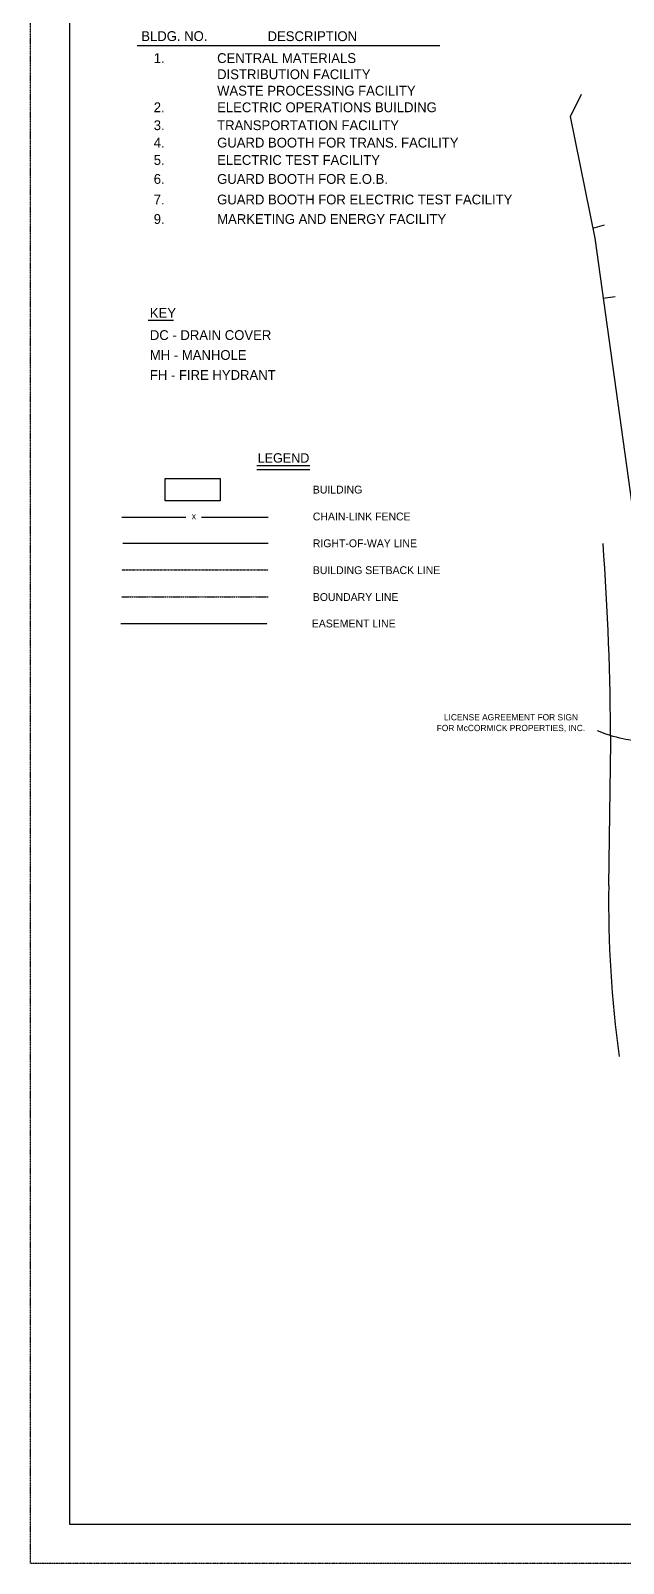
# Model space of a CAD drawing. Header units: inches. Extents: x -46627 to 16189, y -40789 to 47130.
# Drawn here: x -46627 to -37545, y -40789 to -17326 of the extents above; entities that cross this region are included whole.
import ezdxf
from ezdxf.enums import TextEntityAlignment as Align

# ---------------------------------------------------------------- set-up
doc = ezdxf.new("R2010")
doc.units = ezdxf.units.IN
doc.header["$MEASUREMENT"] = 0
for name, pattern in [('DASHED', [0.75, 0.5, -0.25]), ('DASHED2', [0.375, 0.25, -0.125]), ('HIDDEN2', [0.1875, 0.125, -0.0625]), ('PHANTOM2', [31.25, 15.625, -3.125, 3.125, -3.125, 3.125, -3.125])]:
    doc.linetypes.add(name, pattern=pattern)
for name, color, linetype in [('14', 7, 'CONTINUOUS'), ('16', 7, 'CONTINUOUS'), ('55', 7, 'CONTINUOUS'), ('56', 7, 'CONTINUOUS'), ('57', 7, 'CONTINUOUS'), ('7', 7, 'CONTINUOUS')]:
    doc.layers.add(name, color=color, linetype=linetype)
doc.styles.add('txt', font='TXT', dxfattribs={"height": 0.2})

# ---------------------------------------------------------------- blocks, each defined once
blk = doc.blocks.new('BWIRE')
at = {"layer": '16', "color": 6, "linetype": 'Continuous', "style": 'txt'}
blk.add_text('x', height=0.0833, dxfattribs=at).set_placement((0, -0.0282), align=Align.CENTER)

msp = doc.modelspace()

# ---------------------------------------------------------------- linework, layer by layer
at = {"layer": '14', "color": 212, "linetype": 'Continuous'}
msp.add_lwpolyline([(-36977.9804, -28299.9911), (-37198.6604, -28240.6031), (-37234.2284, -28231.8503), (-37270.2536, -28223.6651), (-37306.9436, -28215.8603), (-37344.5024, -28208.2439), (-37383.1364, -28200.6287), (-37423.0508, -28192.8239), (-37464.4508, -28184.6387), (-37507.5416, -28175.8859), (-37552.5344, -28166.3423), (-37599.662, -28155.6611), (-37649.1608, -28143.4631), (-37701.266, -28129.3691), (-37756.2176, -28112.9999), (-37814.252, -28093.9775), (-37875.6044, -28071.9203), (-37940.5136, -28046.4503)], dxfattribs=at)
at = {"layer": '55', "color": 7, "linetype": 'DASHED'}
for p, q in [((-46627.2896, -40788.7463), (-46627.2896, -4949.6663)), ((3547.4056, -40788.7463), (-46627.2896, -40788.7463))]:
    msp.add_line(p, q, dxfattribs=at)
at = {"layer": '55', "color": 7, "linetype": 'Continuous'}
msp.add_lwpolyline([(-46029.9716, -5557.7363), (-46029.9716, -40191.4283), (2950.0876, -40191.4283), (2950.0876, -5546.9843), (-46029.9716, -5546.9843)], dxfattribs=at)
at = {"layer": '56', "color": 7, "linetype": 'Continuous'}
msp.add_line((-46029.9716, -40191.4283), (-18551.4668, -40191.4283), dxfattribs=at)
at = {"layer": '57', "color": 7, "linetype": 'Continuous'}
for p, q in [((-44996.7272, -17553.9599), (-40356.3272, -17553.9599)), ((-44825.8112, -21756.7211), (-44435.8112, -21756.7211)), ((-43160.8556, -23983.3163), (-42347.7404, -23983.3163)), ((-43160.8556, -24043.3163), (-42347.7404, -24043.3163)), ((-44566.4096, -24181.6247), (-43722.0608, -24181.6247)), ((-44566.4096, -24521.4407), (-44566.4096, -24181.6247)), ((-43722.0608, -24181.6247), (-43722.0608, -24521.4407)), ((-43722.0608, -24521.4407), (-44566.4096, -24521.4407)), ((-45212.6576, -25172.6579), (-42987.002, -25172.6579))]:
    msp.add_line(p, q, dxfattribs=at)
at = {"layer": '57', "color": 6, "linetype": 'Continuous'}
for p, q in [((-45228.1136, -24772.8359), (-44247.3956, -24772.8359)), ((-44008.1336, -24772.8359), (-42987.002, -24772.8359))]:
    msp.add_line(p, q, dxfattribs=at)
at = {"layer": '57', "color": 252, "linetype": 'HIDDEN2'}
msp.add_line((-45228.1136, -25577.8139), (-42987.002, -25577.8139), dxfattribs=at)
at = {"layer": '57', "color": 3, "linetype": 'PHANTOM2'}
msp.add_line((-45228.1136, -25995.6503), (-42987.002, -25995.6503), dxfattribs=at)
at = {"layer": '57', "color": 5, "linetype": 'DASHED2'}
msp.add_line((-45243.5696, -26400.8063), (-43002.458, -26400.8063), dxfattribs=at)
at = {"layer": '7', "color": 32, "linetype": 'Continuous'}
for p, q in [((-38354.0132, -18639.5147), (-38187.0044, -18300.4103)), ((-37977.644, -20503.9043), (-38354.0132, -18639.5147)), ((-38013.212, -20350.8155), (-37836.5888, -20300.6819)), ((-37330.5368, -25159.5479), (-37977.644, -20503.9043)), ((-37669.5572, -21401.5967), (-37853.786, -21427.2035)), ((-37769.54, -30413.6627), (-37738.9148, -28225.7579))]:
    msp.add_line(p, q, dxfattribs=at)
for centre, radius, start, end in [((-83184.7717, -28462.618), 45446.4739, 0.29861944, 4.14831389), ((-20162.6037, -30660.0731), 17608.68, 179.1982, 187.73195)]:
    msp.add_arc(centre, radius, start, end, dxfattribs=at)

# ---------------------------------------------------------------- block references
at = {"layer": '57', "color": 6, "linetype": 'Continuous', "xscale": 1200.000000000013, "yscale": 1200.000000000013, "zscale": 1200}
msp.add_blockref('BWIRE', (-44125.4348, -24772.8359), dxfattribs=at)

# ---------------------------------------------------------------- texts
at = {"layer": '14', "color": 212, "linetype": 'Continuous', "style": 'txt'}
for s, p in [('LICENSE AGREEMENT FOR SIGN', (-39267.8828, -27884.6339)), ('FOR McCORMICK PROPERTIES, INC.', (-39267.8828, -28049.2055))]:
    msp.add_text(s, height=96, dxfattribs=at).set_placement(p, align=Align.CENTER)
at = {"layer": '57', "color": 7, "linetype": 'Continuous', "style": 'txt', "width": 0.99944}
msp.add_text('BLDG. NO.', height=150, dxfattribs=at).set_placement((-44425.0676, -17409.8363), align=Align.MIDDLE)
at = {"layer": '57', "color": 7, "linetype": 'Continuous', "style": 'txt'}
for s, width, p in [('DESCRIPTION', 1.00064, (-42997.2344, -17486.1335)), ('CENTRAL MATERIALS', 0.99968, (-43769.7368, -17821.6151)), ('DISTRIBUTION FACILITY', 0.99944, (-43769.7368, -18068.8967)), ('WASTE PROCESSING FACILITY', 0.99944, (-43769.7368, -18320.3591)), ('2.', 1.00072, (-44741.0468, -18574.5599)), ('ELECTRIC OPERATIONS BUILDING', 0.99976, (-43769.7368, -18574.5599)), ('3.', 1.00072, (-44741.0468, -18849.1271)), ('TRANSPORTATION FACILITY', 0.99976, (-43769.7368, -18849.1271)), ('4.', 1.00072, (-44741.0468, -19115.2943)), ('GUARD BOOTH FOR TRANS. FACILITY', 0.99944, (-43769.7368, -19115.2943)), ('5.', 1.00072, (-44741.0468, -19381.3451)), ('ELECTRIC TEST FACILITY', 0.9996, (-43769.7368, -19381.3451)), ('6.', 1.00144, (-44741.0468, -19671.6287)), ('GUARD BOOTH FOR E.O.B.', 0.99968, (-43769.7368, -19671.6287)), ('7.', 1.00072, (-44741.0468, -19986.0287)), ('GUARD BOOTH FOR ELECTRIC TEST FACILITY', 0.99984, (-43769.7368, -19986.0287)), ('9.', 1.00072, (-44741.0468, -20284.6391)), ('MARKETING AND ENERGY FACILITY', 0.99984, (-43769.7368, -20284.6391)), ('KEY', 0.99968, (-44800.6112, -21721.9211)), ('MH - MANHOLE', 0.99984, (-44800.6112, -22366.3211)), ('FH - FIRE HYDRANT', 1.00008, (-44800.6112, -22672.3211))]:
    msp.add_text(s, height=150, dxfattribs=dict(at, width=width)).set_placement(p)
for s, height, p in [('1.', 150, (-44741.0468, -17821.6151)), ('DC - DRAIN COVER', 150, (-44800.6112, -22061.5211)), ('BUILDING', 120, (-42303.4436, -24412.0499)), ('CHAIN-LINK FENCE', 120, (-42303.4436, -24823.4783)), ('RIGHT-OF-WAY LINE', 120, (-42303.4436, -25233.8411)), ('BUILDING SETBACK LINE', 120, (-42303.4436, -25645.2695)), ('BOUNDARY LINE', 120, (-42303.4436, -26056.6979)), ('EASEMENT LINE', 120, (-42318.8996, -26461.8539))]:
    msp.add_text(s, height=height, dxfattribs=at).set_placement(p)
msp.add_text('LEGEND', height=144, dxfattribs=at).set_placement((-42752.9276, -23867.3291), align=Align.MIDDLE)

doc.saveas('drawing.dxf')
